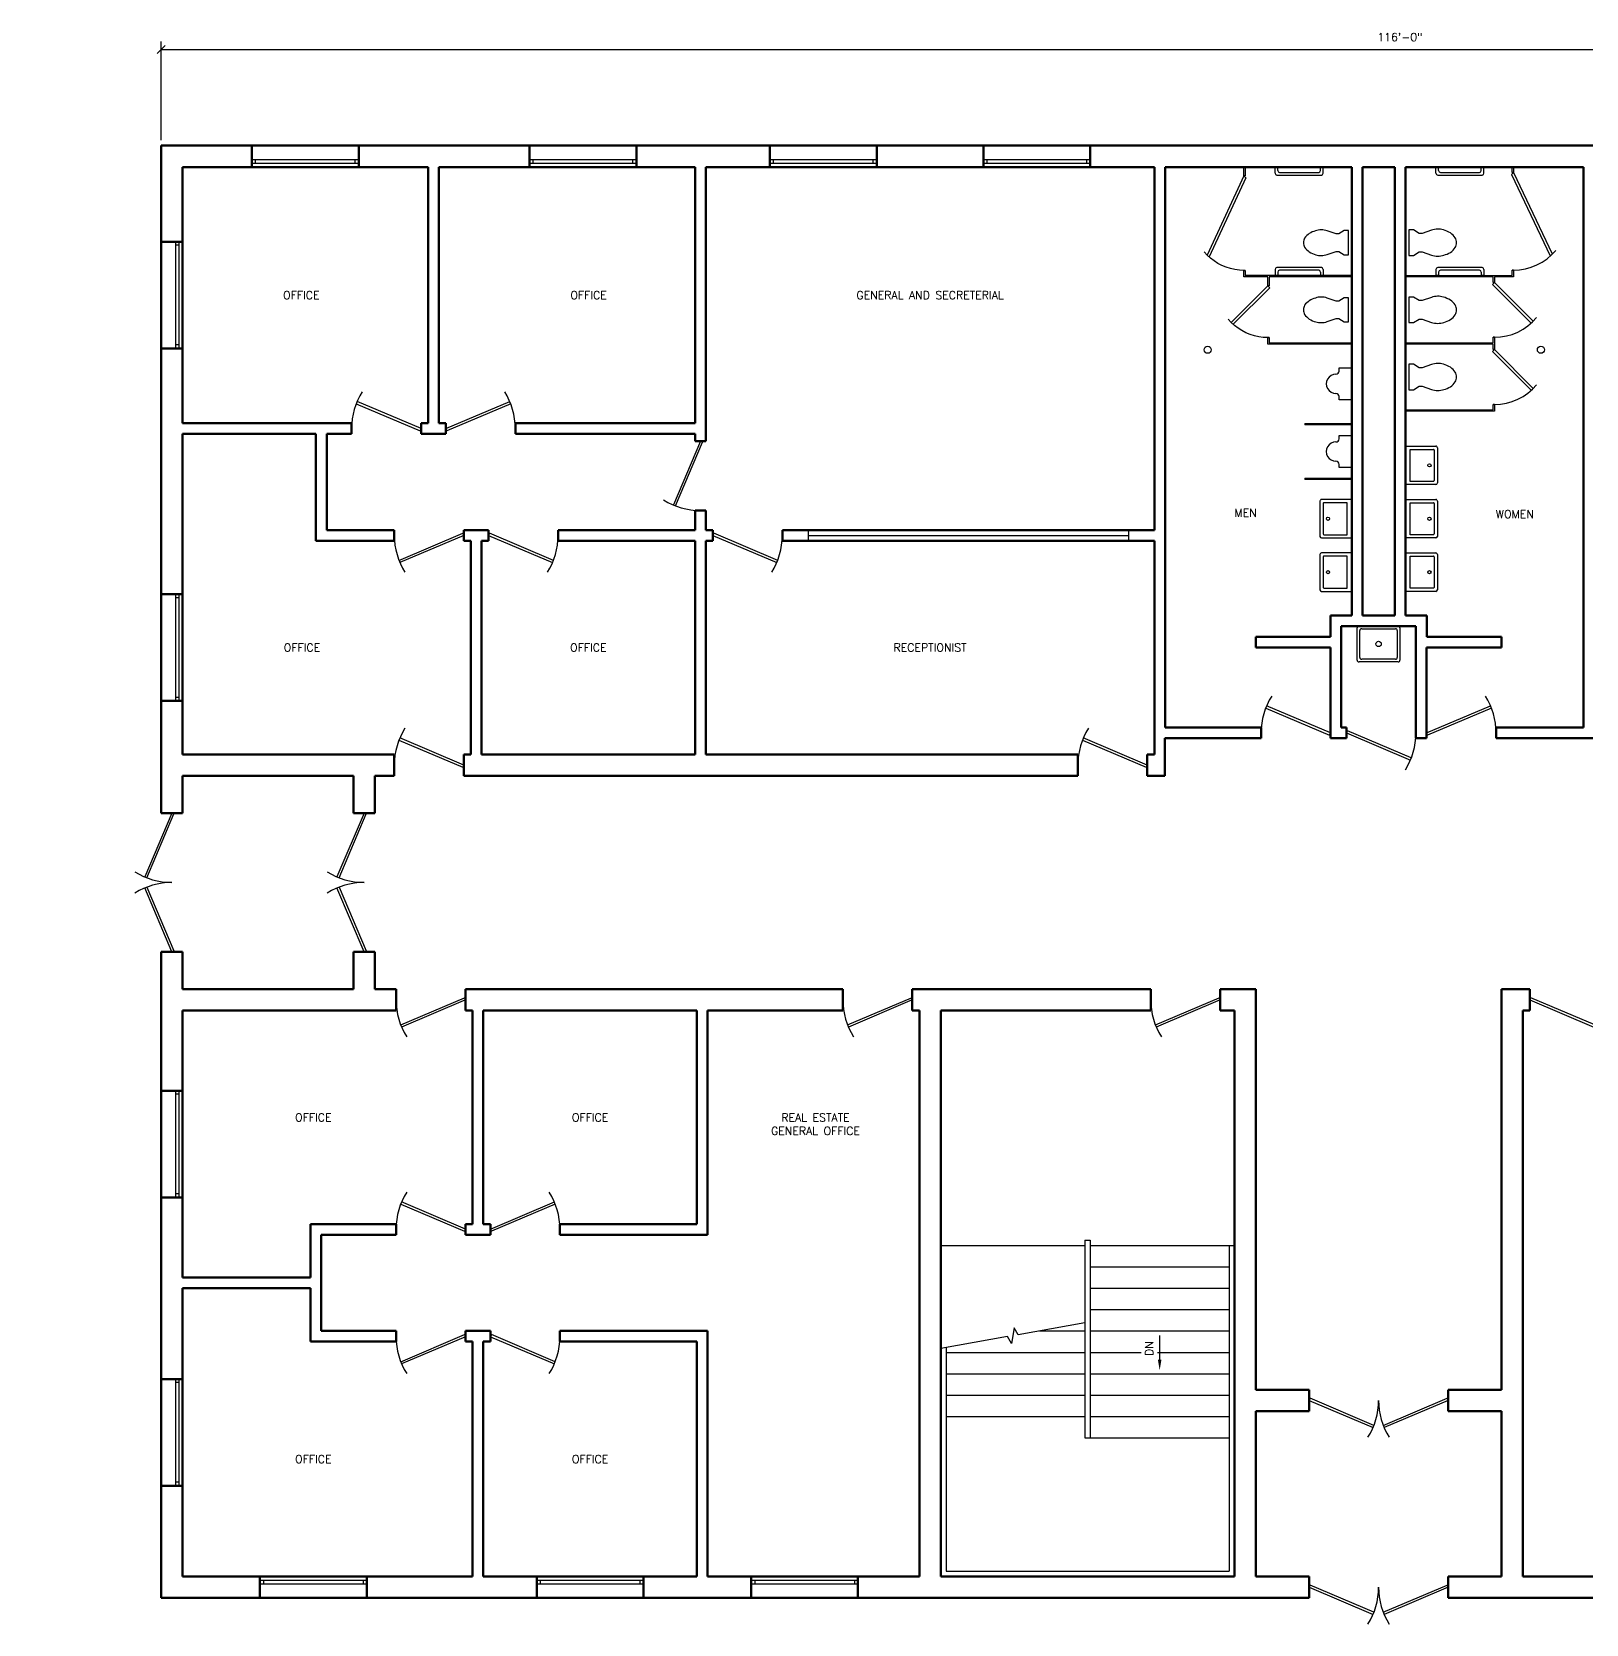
# Model space of a CAD drawing. Header units: inches. Extents: x -2497 to 7494, y -403 to 906.
# Drawn here: x -43 to 830, y 11 to 906 of the extents above; entities that cross this region are included whole.
import ezdxf
from ezdxf import colors
from ezdxf.entities.mleader import LeaderData, LeaderLine
from ezdxf.math import Vec2, Vec3

# ---------------------------------------------------------------- set-up
doc = ezdxf.new("R2010")
doc.units = ezdxf.units.IN
doc.header["$LTSCALE"] = 0.5
doc.header["$MEASUREMENT"] = 0
for name, color, linetype, lineweight in [('Annotations', 4, 'Continuous', 25), ('Objects Thick', 3, 'Continuous', 50), ('Objects Thin', 6, 'Continuous', 25)]:
    doc.layers.add(name, color=color, linetype=linetype, lineweight=lineweight)
doc.styles.add('DF Text', font='romans.shx')
doc.styles.add('DF Text 3-32', font='romans.shx', dxfattribs={"height": 0.09375})
doc.dimstyles.new('DF Dimensions 48', dxfattribs={"dimscale": 48, "dimtxt": 0.09375, "dimasz": 0.09375, "dimexe": 0.09375, "dimexo": 0.0625, "dimgap": 0.09, "dimtad": 1, "dimdec": 4, "dimzin": 3, "dimdsep": 46, "dimlunit": 4, "dimtxsty": 'DF Text', "dimblk": 'OBLIQUE', "dimcen": 0, "dimazin": 0, "dimtfac": 0.7, "dimtdec": 4, "dimtmove": 0, "dimatfit": 3, "dimfxl": 1, "dimfrac": 1, "dimtolj": 1, "dimtzin": 0, "dimarcsym": 0})

# ---------------------------------------------------------------- blocks, each defined once
blk = doc.blocks.new('_Oblique')
at = {"color": 0, "linetype": 'ByBlock', "lineweight": -2}
blk.add_line((-0.5, -0.5), (0.5, 0.5), dxfattribs=at)
blk = doc.blocks.new('*D8')
at = {"layer": 'Annotations', "color": 0, "lineweight": -2, "transparency": 16777216}
for p, q in [((29.34, 844.76), (29.34, 900.26)), ((29.34, 895.76), (1421.34, 895.76)), ((1421.34, 844.76), (1421.34, 900.26))]:
    blk.add_line(p, q, dxfattribs=at)
at = {"layer": 'Defpoints', "color": 0, "transparency": 16777216}
for p in [(1421.34, 895.76), (29.34, 841.76), (1421.34, 841.76)]:
    blk.add_point(p, dxfattribs=at)
at = {"layer": 'Annotations', "color": 0, "lineweight": -2, "transparency": 16777216, "xscale": 4.5, "yscale": 4.5, "zscale": 4.5, "rotation": 180}
blk.add_blockref('_Oblique', (29.34, 895.76), dxfattribs=at)
at = {"layer": 'Annotations', "color": 0, "lineweight": -2, "transparency": 16777216, "xscale": 4.5, "yscale": 4.5, "zscale": 4.5}
blk.add_blockref('_Oblique', (1421.34, 895.76), dxfattribs=at)
at = {"layer": 'Annotations', "color": 0, "transparency": 16777216, "insert": (725.34, 902.76), "char_height": 4.5, "attachment_point": 5, "style": 'DF Text'}
blk.add_mtext('\\A1;116\'-0"', dxfattribs=at)

msp = doc.modelspace()

# ---------------------------------------------------------------- linework, layer by layer
at = {"layer": 'Annotations', "linetype": 'Continuous'}
msp.add_lwpolyline([(548.33622, 180.26651), (510.79065, 173.64621), (508.59779, 177.44434), (507.07465, 168.80619), (504.8818, 172.60432), (467.33622, 165.98402)], dxfattribs=at)
at = {"layer": 'Objects Thick'}
for p, q in [((29.33622, 841.76291), (29.33622, 466.76291)), ((1421.33622, 841.76291), (29.33622, 841.76291)), ((80.33622, 829.76291), (80.33622, 841.76291)), ((140.33622, 829.76291), (140.33622, 841.76291)), ((236.33622, 829.76291), (236.33622, 841.76291)), ((296.33622, 829.76291), (296.33622, 841.76291)), ((371.33622, 829.76291), (371.33622, 841.76291)), ((431.33622, 829.76291), (431.33622, 841.76291)), ((491.33622, 829.76291), (491.33622, 841.76291)), ((551.33622, 829.76291), (551.33622, 841.76291)), ((179.33622, 829.76291), (41.33622, 829.76291)), ((41.33622, 829.76291), (41.33622, 685.76291)), ((179.33622, 829.76291), (179.33622, 685.76291)), ((185.33622, 829.76291), (185.33622, 685.76291)), ((329.33622, 829.76291), (185.33622, 829.76291)), ((329.33622, 829.76291), (329.33622, 685.76291)), ((587.33622, 829.76291), (335.33622, 829.76291)), ((335.33622, 829.76291), (335.33622, 675.76291)), ((587.33622, 829.76291), (584.37637, 829.76291)), ((587.33622, 829.76291), (587.33622, 625.76291)), ((593.33622, 829.76291), (698.37637, 829.74284)), ((593.33622, 829.76291), (593.33622, 514.76291)), ((698.37637, 829.74284), (698.37637, 577.76291)), ((704.37637, 829.74178), (722.37637, 829.74178)), ((704.37637, 829.74178), (704.37637, 577.76291)), ((722.37637, 829.74178), (722.37637, 577.76291)), ((828.48968, 829.76289), (728.37637, 829.71297)), ((728.37637, 829.71297), (728.37637, 577.73411)), ((828.48968, 514.76291), (828.48968, 829.76289)), ((41.33622, 787.76291), (29.33622, 787.76291)), ((41.33622, 727.76291), (29.33622, 727.76291)), ((41.33622, 685.76291), (136.33622, 685.76291)), ((136.33622, 685.76291), (136.33622, 679.76291)), ((175.33622, 685.76291), (179.33622, 685.76291)), ((175.33622, 685.76291), (175.33622, 679.76291)), ((185.33622, 685.76291), (189.33622, 685.76291)), ((189.33622, 685.76291), (189.33622, 679.76291)), ((228.33622, 685.76291), (329.33622, 685.76291)), ((228.33622, 685.76291), (228.33622, 679.76291)), ((41.33622, 679.76291), (41.33622, 499.76291)), ((41.33622, 679.76291), (116.33622, 679.76291)), ((116.33622, 679.76291), (116.33622, 619.76291)), ((122.33622, 679.76291), (136.33622, 679.76291)), ((122.33622, 679.76291), (122.33622, 625.76291)), ((175.33622, 679.76291), (189.33622, 679.76291)), ((228.33622, 679.76291), (329.33622, 679.76291)), ((329.33622, 675.76291), (329.33622, 679.76291)), ((329.33622, 675.76291), (335.33622, 675.76291)), ((329.33622, 636.76291), (329.33622, 625.76291)), ((329.33622, 636.76291), (335.33622, 636.76291)), ((335.33622, 636.76291), (335.33622, 625.76291)), ((116.33622, 619.76291), (160.33622, 619.76291)), ((122.33622, 625.76291), (160.33622, 625.76291)), ((160.33622, 619.76291), (160.33622, 625.76291)), ((199.33622, 625.76291), (213.33622, 625.76291)), ((199.33622, 619.76291), (199.33622, 625.76291)), ((199.33622, 619.76291), (203.33622, 619.76291)), ((203.33622, 619.76291), (203.33622, 499.76291)), ((209.33622, 619.76291), (209.33622, 499.76291)), ((209.33622, 619.76291), (213.33622, 619.76291)), ((213.33622, 619.76291), (213.33622, 625.76291)), ((252.33622, 625.76291), (329.33622, 625.76291)), ((252.33622, 619.76291), (252.33622, 625.76291)), ((252.33622, 619.76291), (329.33622, 619.76291)), ((329.33622, 619.76291), (329.33622, 499.76291)), ((335.33622, 625.76291), (339.33622, 625.76291)), ((335.33622, 619.76291), (339.33622, 619.76291)), ((335.33622, 619.76291), (335.33622, 499.76291)), ((339.33622, 625.76291), (339.33622, 619.76291)), ((378.33622, 625.76291), (587.33622, 625.76291)), ((378.33622, 625.76291), (378.33622, 619.76291)), ((378.33622, 619.76291), (587.33622, 619.76291)), ((587.33622, 619.76291), (587.33622, 499.76291)), ((41.33622, 589.76291), (29.33622, 589.76291)), ((698.37637, 577.76291), (686.33622, 577.76291)), ((686.33622, 577.76291), (686.33622, 565.76291)), ((722.37637, 577.76291), (704.37637, 577.76291)), ((740.33622, 577.76291), (728.37637, 577.76291)), ((740.33622, 577.76291), (740.33622, 565.76291)), ((686.33622, 565.76291), (644.33411, 565.76291)), ((644.33411, 565.76291), (644.33411, 559.76291)), ((734.32513, 571.76291), (692.32513, 571.76291)), ((692.32513, 514.76291), (692.32513, 571.76291)), ((734.32513, 571.76291), (734.32513, 508.76291)), ((782.33411, 565.76291), (740.33622, 565.76291)), ((782.33411, 565.76291), (782.33411, 559.76291)), ((686.32407, 559.76291), (644.33411, 559.76291)), ((686.32407, 508.76291), (686.32407, 559.76291)), ((782.33411, 559.76291), (740.32407, 559.76291)), ((740.32407, 508.76291), (740.32407, 559.76291)), ((41.33622, 529.76291), (29.33622, 529.76291)), ((647.32513, 514.76291), (593.33622, 514.76291)), ((647.32513, 514.76291), (647.32513, 508.76291)), ((692.32513, 514.76291), (695.32513, 514.76291)), ((695.32513, 514.76291), (692.32513, 514.76291)), ((695.32513, 514.76291), (695.32513, 508.76291)), ((779.32468, 514.76291), (779.32407, 508.76291)), ((779.32468, 514.76291), (828.48968, 514.76291)), ((647.32513, 508.76291), (593.276, 508.76291)), ((593.276, 487.76291), (593.276, 508.76291)), ((695.32513, 508.76291), (686.32407, 508.76291)), ((686.32407, 508.76291), (695.32513, 508.76291)), ((734.32513, 508.76291), (740.32407, 508.76291)), ((740.32407, 508.76291), (734.32513, 508.76291)), ((779.32407, 508.76291), (846.4794, 508.76291)), ((41.33622, 499.76291), (160.33622, 499.76291)), ((160.33622, 487.76291), (160.33622, 499.76291)), ((199.33622, 499.76291), (203.33622, 499.76291)), ((199.33622, 487.76291), (199.33622, 499.76291)), ((209.33622, 499.76291), (329.33622, 499.76291)), ((335.33622, 499.76291), (544.33622, 499.76291)), ((544.33622, 499.76291), (544.33622, 487.76291)), ((583.33622, 499.76291), (587.33622, 499.76291)), ((583.33622, 499.76291), (583.33622, 487.76291)), ((41.33622, 487.76291), (41.33622, 466.76291)), ((41.33622, 487.76291), (137.33622, 487.76291)), ((137.33622, 487.76291), (137.33622, 466.76291)), ((149.33622, 487.76291), (160.33622, 487.76291)), ((149.33622, 487.76291), (149.33622, 466.76291)), ((199.33622, 487.76291), (544.33622, 487.76291)), ((583.33622, 487.76291), (593.276, 487.76291)), ((41.33622, 466.76291), (29.33622, 466.76291)), ((149.33622, 466.76291), (137.33622, 466.76291)), ((29.33622, 388.76291), (29.33622, 25.76291)), ((41.33622, 388.76291), (29.33622, 388.76291)), ((41.33622, 388.76291), (41.33622, 367.76291)), ((149.33622, 388.76291), (137.33622, 388.76291)), ((137.33622, 388.76291), (137.33622, 367.76291)), ((149.33622, 388.76291), (137.33622, 388.76291)), ((149.33622, 388.76291), (149.33622, 367.76291)), ((41.33622, 367.76291), (137.33622, 367.76291)), ((149.33622, 367.76291), (161.33622, 367.76291)), ((161.33622, 367.76291), (161.33622, 355.76291)), ((200.33622, 367.76291), (412.32933, 367.76291)), ((200.33622, 367.76291), (200.33622, 355.76291)), ((412.32933, 367.76291), (412.32933, 355.76291)), ((451.32933, 367.76291), (585.32933, 367.76291)), ((451.32933, 367.76291), (451.32933, 355.76291)), ((585.32933, 367.76291), (585.32933, 355.76291)), ((624.32933, 367.76291), (644.33622, 367.76291)), ((624.32933, 367.76291), (624.32933, 355.76291)), ((644.33622, 142.76291), (644.33622, 367.76291)), ((782.33622, 367.76291), (798.34312, 367.76291)), ((782.33622, 142.76291), (782.33622, 367.76291)), ((798.34312, 367.76291), (798.34312, 355.76291)), ((41.33622, 355.76291), (41.33622, 205.76291)), ((41.33622, 355.76291), (161.33622, 355.76291)), ((200.33622, 355.76291), (204.34312, 355.76291)), ((204.34312, 235.76291), (204.34312, 355.76291)), ((210.34312, 355.76291), (330.34312, 355.76291)), ((210.34312, 235.76291), (210.34312, 355.76291)), ((330.34312, 235.76291), (330.34312, 355.76291)), ((336.34312, 229.76291), (336.34312, 355.76291)), ((336.34312, 355.76291), (412.32933, 355.76291)), ((451.32933, 355.76291), (455.33622, 355.76291)), ((455.33622, 37.76291), (455.33622, 355.76291)), ((467.33622, 355.76291), (585.32933, 355.76291)), ((467.33622, 37.76291), (467.33622, 355.76291)), ((624.32933, 355.76291), (632.33622, 355.76291)), ((632.33622, 37.76291), (632.33622, 355.76291)), ((794.33622, 355.76291), (798.34312, 355.76291)), ((794.33622, 37.76291), (794.33622, 355.76291)), ((41.33622, 310.76291), (29.33622, 310.76291)), ((41.33622, 250.76291), (29.33622, 250.76291)), ((113.33622, 235.76291), (113.33622, 205.76291)), ((113.33622, 235.76291), (161.33622, 235.76291)), ((161.33622, 229.76291), (161.33622, 235.76291)), ((200.33622, 235.76291), (204.34312, 235.76291)), ((200.33622, 235.76291), (200.33622, 229.76291)), ((210.34312, 235.76291), (214.35001, 235.76291)), ((214.35001, 235.76291), (214.35001, 229.76291)), ((253.35001, 235.76291), (330.34312, 235.76291)), ((253.35001, 229.76291), (253.35001, 235.76291)), ((119.33622, 229.76291), (161.33622, 229.76291)), ((119.33622, 229.76291), (119.33622, 175.76291)), ((200.33622, 229.76291), (214.35001, 229.76291)), ((253.35001, 229.76291), (336.34312, 229.76291)), ((113.33622, 205.76291), (41.33622, 205.76291)), ((41.33622, 199.76291), (41.33622, 37.76291)), ((113.33622, 199.76291), (41.33622, 199.76291)), ((113.33622, 199.76291), (113.33622, 169.76291)), ((119.33622, 175.76291), (161.33622, 175.76291)), ((161.33622, 175.76291), (161.33622, 169.76291)), ((200.33622, 175.76291), (200.33622, 169.76291)), ((200.33622, 175.76291), (214.35001, 175.76291)), ((214.35001, 175.76291), (214.35001, 169.76291)), ((253.35001, 175.76291), (336.34312, 175.76291)), ((253.35001, 175.76291), (253.35001, 169.76291)), ((336.34312, 37.76291), (336.34312, 175.76291)), ((113.33622, 169.76291), (161.33622, 169.76291)), ((200.33622, 169.76291), (204.34312, 169.76291)), ((204.34312, 37.76291), (204.34312, 169.76291)), ((210.34312, 169.76291), (214.35001, 169.76291)), ((210.34312, 37.76291), (210.34312, 169.76291)), ((253.35001, 169.76291), (330.34312, 169.76291)), ((330.34312, 37.76291), (330.34312, 169.76291)), ((41.33622, 148.76291), (29.33622, 148.76291)), ((644.33622, 142.76291), (674.33622, 142.76291)), ((674.33622, 142.76291), (674.33622, 130.76291)), ((752.33622, 142.76291), (782.33622, 142.76291)), ((752.33622, 142.76291), (752.33622, 130.76291)), ((752.33622, 142.76291), (752.33622, 130.76291)), ((644.33622, 130.76291), (674.33622, 130.76291)), ((644.33622, 37.76291), (644.33622, 130.76291)), ((752.33622, 130.76291), (782.33622, 130.76291)), ((782.33622, 37.76291), (782.33622, 130.76291)), ((41.33622, 88.76291), (29.33622, 88.76291)), ((41.33622, 37.76291), (204.34312, 37.76291)), ((84.83622, 37.76291), (84.83622, 25.76291)), ((144.83622, 37.76291), (144.83622, 25.76291)), ((210.34312, 37.76291), (330.34312, 37.76291)), ((240.34312, 37.76291), (240.34312, 25.76291)), ((300.34312, 37.76291), (300.34312, 25.76291)), ((336.34312, 37.76291), (455.33622, 37.76291)), ((360.83622, 37.76291), (360.83622, 25.76291)), ((420.83622, 37.76291), (420.83622, 25.76291)), ((467.33622, 37.76291), (632.33622, 37.76291)), ((644.33622, 37.76291), (674.33622, 37.76291)), ((674.33622, 37.76291), (674.33622, 25.76291)), ((752.33622, 37.76291), (782.33622, 37.76291)), ((752.33622, 37.76291), (752.33622, 25.76291)), ((794.33622, 37.76291), (947.33622, 37.76291)), ((29.33622, 25.76291), (674.33622, 25.76291)), ((752.33622, 25.76291), (1421.33622, 25.76291))]:
    msp.add_line(p, q, dxfattribs=at)
at = {"layer": 'Objects Thin'}
for p, q in [((140.33622, 833.76291), (80.33622, 833.76291)), ((82.33622, 831.76291), (82.33622, 833.76291)), ((138.33622, 831.76291), (138.33622, 833.76291)), ((296.33622, 833.76291), (236.33622, 833.76291)), ((238.33622, 831.76291), (238.33622, 833.76291)), ((294.33622, 831.76291), (294.33622, 833.76291)), ((431.33622, 833.76291), (371.33622, 833.76291)), ((373.33622, 831.76291), (373.33622, 833.76291)), ((429.33622, 831.76291), (429.33622, 833.76291)), ((551.33622, 833.76291), (491.33622, 833.76291)), ((493.33622, 831.76291), (493.33622, 833.76291)), ((549.33622, 831.76291), (549.33622, 833.76291)), ((140.33622, 831.76291), (80.33622, 831.76291)), ((296.33622, 831.76291), (236.33622, 831.76291)), ((431.33622, 831.76291), (371.33622, 831.76291)), ((551.33622, 831.76291), (491.33622, 831.76291)), ((637.64259, 824.76458), (617.07386, 780.19778)), ((638.67111, 823.73606), (618.12847, 779.2258)), ((637.64259, 824.76458), (637.64259, 829.76291)), ((637.64259, 824.76458), (638.36986, 824.76458)), ((638.36986, 824.76458), (637.64259, 824.76458)), ((637.64259, 824.76458), (638.67111, 823.73606)), ((638.36986, 824.76458), (637.64259, 824.76458)), ((638.36986, 829.76291), (638.36986, 824.76458)), ((655.16748, 826.26291), (655.16748, 829.76291)), ((655.16748, 829.76291), (656.66748, 829.76291)), ((656.16748, 825.26291), (681.16748, 825.26291)), ((656.66748, 827.76291), (656.66748, 829.76291)), ((657.66748, 826.76291), (679.66748, 826.76291)), ((680.66748, 827.76291), (680.66748, 829.76291)), ((680.66748, 829.76291), (682.16748, 829.76291)), ((682.16748, 826.26291), (682.16748, 829.76291)), ((745.54317, 826.23755), (745.54317, 829.73755)), ((745.54317, 829.73755), (747.04317, 829.73755)), ((746.54317, 825.23755), (771.54317, 825.23755)), ((747.04317, 827.73755), (747.04317, 829.73755)), ((748.04317, 826.73755), (770.04317, 826.73755)), ((771.04317, 827.73755), (771.04317, 829.73755)), ((771.04317, 829.73755), (772.54317, 829.73755)), ((772.54317, 826.23755), (772.54317, 829.73755)), ((777.67367, 829.76291), (777.67367, 829.73755)), ((789.14664, 826.65647), (788.05731, 825.56715)), ((788.05731, 825.56715), (809.80997, 779.85181)), ((788.37637, 826.65647), (788.37637, 829.76291)), ((789.14664, 826.65647), (788.37637, 826.65647)), ((788.37637, 826.65647), (789.14664, 826.65647)), ((789.14664, 829.76291), (789.14664, 826.65647)), ((789.14664, 826.65647), (810.92101, 780.8955)), ((37.33622, 787.76291), (37.33622, 727.76291)), ((39.33622, 787.76291), (39.33622, 727.76291)), ((689.40608, 792.13947), (684.42987, 793.88519)), ((690.95475, 792.13947), (689.40608, 792.13947)), ((693.95082, 794.03895), (690.95475, 792.13947)), ((696.37506, 794.03895), (693.95082, 794.03895)), ((696.37506, 780.46319), (696.37506, 794.03895)), ((732.93972, 794.44026), (730.37215, 794.44026)), ((730.37215, 794.44026), (730.37215, 780.06188)), ((736.11292, 792.42848), (732.93972, 794.44026)), ((737.75314, 792.42848), (736.11292, 792.42848)), ((743.02355, 794.27741), (737.75314, 792.42848)), ((39.33622, 785.76291), (37.33622, 785.76291)), ((684.42987, 780.61694), (689.40608, 782.36266)), ((689.40608, 782.36266), (690.95475, 782.36266)), ((690.95475, 782.36266), (693.95082, 780.46319)), ((693.95082, 780.46319), (696.37506, 780.46319)), ((730.37215, 780.06188), (732.93972, 780.06188)), ((732.93972, 780.06188), (736.11292, 782.07365)), ((736.11292, 782.07365), (737.75314, 782.07365)), ((737.75314, 782.07365), (743.02355, 780.22472)), ((637.64259, 771.67367), (638.36986, 771.67367)), ((638.36986, 771.67367), (637.64259, 771.67367)), ((637.64259, 771.67367), (638.37021, 771.67246)), ((637.64259, 768.03731), (637.64259, 771.67367)), ((638.36986, 771.67367), (638.36986, 768.76458)), ((655.16748, 772.26458), (655.16748, 768.76458)), ((681.16748, 773.26458), (656.16748, 773.26458)), ((656.66748, 770.76458), (656.66748, 768.76458)), ((679.66748, 771.76458), (657.66748, 771.76458)), ((680.66748, 770.76458), (680.66748, 768.76458)), ((682.16748, 772.26458), (682.16748, 768.76458)), ((745.54317, 772.26458), (745.54317, 768.76458)), ((771.54317, 773.26458), (746.54317, 773.26458)), ((747.04317, 770.76458), (747.04317, 768.76458)), ((770.04317, 771.76458), (748.04317, 771.76458)), ((771.04317, 770.76458), (771.04317, 768.76458)), ((772.54317, 772.26458), (772.54317, 768.76458)), ((789.14664, 771.84566), (788.37637, 771.84566)), ((788.37637, 771.84566), (789.14664, 771.84566)), ((788.37637, 768.76458), (788.37637, 771.84566)), ((789.14664, 771.84566), (789.14664, 767.99431)), ((651.10325, 762.97955), (630.53553, 742.41182)), ((652.13177, 761.95103), (631.60598, 741.42524)), ((651.10331, 768.03731), (637.64259, 768.03731)), ((698.37601, 768.76458), (638.36986, 768.76458)), ((638.36986, 768.76458), (638.36986, 768.76458)), ((651.1029, 762.97834), (651.83053, 762.97955)), ((651.10325, 762.97955), (652.13177, 761.95103)), ((651.83053, 762.97955), (651.10325, 762.97955)), ((651.10328, 762.97955), (651.10328, 768.03731)), ((698.37601, 768.03731), (651.83055, 768.03731)), ((651.83055, 768.03731), (651.83055, 762.97955)), ((656.66748, 768.76458), (655.16748, 768.76458)), ((682.16748, 768.76458), (680.66748, 768.76458)), ((728.37637, 768.76458), (788.37637, 768.76458)), ((777.67367, 767.99431), (728.37637, 767.99431)), ((747.04317, 768.76458), (745.54317, 768.76458)), ((772.54317, 768.76458), (771.04317, 768.76458)), ((778.44394, 764.91323), (777.35461, 763.8239)), ((777.35461, 763.8239), (799.08723, 742.09128)), ((777.67367, 764.91323), (777.67367, 767.99431)), ((778.44394, 764.91323), (777.67367, 764.91323)), ((777.67367, 764.91323), (778.44394, 764.91323)), ((789.14664, 767.99431), (778.44394, 767.99431)), ((778.44394, 767.99431), (778.44394, 764.91323)), ((778.44394, 764.91323), (800.21185, 743.14531)), ((689.40571, 754.39623), (684.42949, 756.14195)), ((690.95437, 754.39623), (689.40571, 754.39623)), ((693.95044, 756.2957), (690.95437, 754.39623)), ((696.37468, 756.2957), (693.95044, 756.2957)), ((696.37468, 742.71994), (696.37468, 756.2957)), ((732.93972, 756.69701), (730.37215, 756.69701)), ((730.37215, 756.69701), (730.37215, 742.31863)), ((736.11292, 754.68524), (732.93972, 756.69701)), ((737.75314, 754.68524), (736.11292, 754.68524)), ((743.02355, 756.53417), (737.75314, 754.68524)), ((684.42949, 742.8737), (689.40571, 744.61942)), ((689.40571, 744.61942), (690.95437, 744.61942)), ((690.95437, 744.61942), (693.95044, 742.71994)), ((693.95044, 742.71994), (696.37468, 742.71994)), ((732.93972, 742.31863), (736.11292, 744.33041)), ((736.11292, 744.33041), (737.75314, 744.33041)), ((737.75314, 744.33041), (743.02355, 742.48148)), ((651.1029, 733.88743), (651.83017, 733.88743)), ((651.83017, 733.88743), (651.1029, 733.88743)), ((651.1029, 730.25107), (651.1029, 733.88743)), ((651.10325, 733.88864), (651.83088, 733.88743)), ((651.83017, 733.88743), (651.83014, 731.02134)), ((730.37215, 742.31863), (732.93972, 742.31863)), ((778.44394, 734.10242), (777.67367, 734.10242)), ((777.67367, 734.10242), (778.44394, 734.10242)), ((777.67367, 731.02134), (777.67367, 734.10242)), ((778.44394, 734.10242), (778.44394, 727.16999)), ((39.33622, 729.76291), (37.33622, 729.76291)), ((698.36308, 730.25107), (651.1029, 730.25107)), ((651.83014, 731.02134), (698.36321, 731.02134)), ((728.37637, 731.02134), (777.67367, 731.02134)), ((777.67367, 730.25107), (728.37637, 730.25107)), ((778.44394, 727.16999), (777.35461, 726.08066)), ((777.35461, 726.08066), (799.08723, 704.34804)), ((777.67367, 727.16999), (777.67367, 730.25107)), ((778.44394, 727.16999), (777.67367, 727.16999)), ((777.67367, 727.16999), (778.44394, 727.16999)), ((778.44394, 727.16999), (800.21185, 705.40207)), ((691.17637, 715.14353), (691.17637, 716.94363)), ((691.17637, 716.94363), (698.37637, 716.94363)), ((732.93972, 718.95377), (730.37215, 718.95377)), ((730.37215, 718.95377), (730.37215, 704.57539)), ((736.11292, 716.942), (732.93972, 718.95377)), ((737.75314, 716.942), (736.11292, 716.942)), ((743.02355, 718.79092), (737.75314, 716.942)), ((175.33622, 682.76291), (139.43651, 698.00136)), ((189.33622, 682.76291), (225.23598, 698.00138)), ((691.17637, 698.94363), (691.17637, 700.74353)), ((698.37637, 698.94363), (691.17637, 698.94363)), ((730.37215, 704.57539), (732.93972, 704.57539)), ((732.93972, 704.57539), (736.11292, 706.58716)), ((736.11292, 706.58716), (737.75314, 706.58716)), ((737.75314, 706.58716), (743.02355, 704.73824)), ((138.94852, 696.79626), (174.82818, 681.56613)), ((225.72393, 696.79626), (189.84426, 681.56613)), ((728.37637, 693.27809), (777.67367, 693.27809)), ((777.67367, 692.50782), (728.37637, 692.50782)), ((778.44394, 696.35917), (777.67367, 696.35917)), ((777.67367, 696.35917), (778.44394, 696.35917)), ((777.67367, 693.27809), (777.67367, 696.35917)), ((778.44394, 692.50782), (777.67367, 692.50782)), ((778.44394, 696.35917), (778.44394, 692.50782)), ((174.82818, 681.56613), (175.33622, 682.76291)), ((189.84426, 681.56613), (189.33622, 682.76291)), ((671.95779, 685.6362), (698.35515, 685.6362)), ((671.95779, 685.6362), (671.95779, 684.86593)), ((698.35515, 684.86593), (671.95779, 684.86593)), ((332.33622, 675.76291), (317.09775, 639.86315)), ((318.30288, 639.3752), (333.533, 675.25487)), ((333.533, 675.25487), (332.33622, 675.76291)), ((691.17637, 677.06583), (691.17637, 678.86593)), ((691.17637, 678.86593), (698.37637, 678.86593)), ((728.37637, 672.9329), (745.47639, 672.9329)), ((731.07639, 653.1329), (731.07639, 671.1329)), ((731.07639, 671.1329), (744.12637, 671.1329)), ((746.37637, 672.03275), (746.37637, 652.2329)), ((691.17637, 660.86593), (691.17637, 662.66583)), ((744.57639, 670.6829), (744.57639, 653.5829)), ((671.95244, 654.86593), (671.95244, 654.09566)), ((671.95244, 654.86593), (698.3498, 654.86593)), ((698.3498, 654.09566), (671.95244, 654.09566)), ((698.37637, 660.86593), (691.17637, 660.86593)), ((744.12637, 653.1329), (731.07639, 653.1329)), ((745.47639, 651.3329), (728.37637, 651.3329)), ((680.37637, 642.03275), (680.37637, 622.2329)), ((698.37637, 642.9329), (681.27636, 642.9329)), ((682.17636, 640.6829), (682.17636, 623.5829)), ((695.67636, 641.1329), (682.62637, 641.1329)), ((695.67636, 623.1329), (695.67636, 641.1329)), ((728.37637, 642.9329), (745.47639, 642.9329)), ((731.07639, 623.1329), (731.07639, 641.1329)), ((731.07639, 641.1329), (744.12637, 641.1329)), ((744.57639, 640.6829), (744.57639, 623.5829)), ((746.37637, 642.03275), (746.37637, 622.2329)), ((162.94852, 608.72957), (198.82818, 623.95969)), ((199.33622, 622.76291), (163.43646, 607.52444)), ((198.82818, 623.95969), (199.33622, 622.76291)), ((213.84426, 623.95969), (213.33622, 622.76291)), ((213.33622, 622.76291), (249.23598, 607.52444)), ((249.72393, 608.72957), (213.84426, 623.95969)), ((339.84426, 623.95969), (339.33622, 622.76291)), ((339.33622, 622.76291), (375.23598, 607.52444)), ((375.74389, 608.72109), (339.84426, 623.95969)), ((392.83622, 625.76291), (392.83622, 619.76291)), ((392.83622, 622.76291), (572.83622, 622.76291)), ((572.83622, 625.76291), (572.83622, 619.76291)), ((681.27636, 621.3329), (698.37637, 621.3329)), ((682.62637, 623.1329), (695.67636, 623.1329)), ((745.47639, 621.3329), (728.37637, 621.3329)), ((744.12637, 623.1329), (731.07639, 623.1329)), ((375.23598, 607.52444), (375.74389, 608.72109)), ((680.37637, 612.03275), (680.37637, 592.2329)), ((698.37637, 612.9329), (681.27636, 612.9329)), ((682.17636, 610.6829), (682.17636, 593.5829)), ((695.67636, 611.1329), (682.62637, 611.1329)), ((695.67636, 593.1329), (695.67636, 611.1329)), ((728.37637, 612.9329), (745.47639, 612.9329)), ((731.07639, 593.1329), (731.07639, 611.1329)), ((731.07639, 611.1329), (744.12637, 611.1329)), ((744.57639, 610.6829), (744.57639, 593.5829)), ((746.37637, 612.03275), (746.37637, 592.2329)), ((681.27636, 591.3329), (698.37637, 591.3329)), ((682.62637, 593.1329), (695.67636, 593.1329)), ((745.47639, 591.3329), (728.37637, 591.3329)), ((744.12637, 593.1329), (731.07639, 593.1329)), ((37.33622, 589.76291), (37.33622, 529.76291)), ((39.33622, 587.76291), (37.33622, 587.76291)), ((39.33622, 589.76291), (39.33622, 529.76291)), ((701.33517, 552.76291), (701.33517, 570.76291)), ((702.83517, 554.26291), (702.83517, 569.26291)), ((703.83517, 570.26291), (722.83516, 570.26291)), ((723.83516, 569.26291), (723.83516, 554.26291)), ((725.33516, 570.76291), (725.33516, 552.76291)), ((724.33516, 551.76291), (702.33517, 551.76291)), ((722.83516, 553.26291), (703.83517, 553.26291)), ((39.33622, 531.76291), (37.33622, 531.76291)), ((649.93689, 525.79626), (685.81656, 510.56613)), ((686.3246, 511.76291), (650.42484, 527.00138)), ((740.3246, 511.76291), (776.22436, 527.00138)), ((776.71231, 525.79626), (740.83264, 510.56613)), ((685.81656, 510.56613), (686.3246, 511.76291)), ((695.83317, 512.95969), (695.32513, 511.76291)), ((695.32513, 511.76291), (731.22489, 496.52444)), ((731.71284, 497.72957), (695.83317, 512.95969)), ((740.83264, 510.56613), (740.3246, 511.76291)), ((162.94852, 507.79626), (198.82818, 492.56613)), ((199.33622, 493.76291), (163.43646, 509.00138)), ((546.94852, 507.79626), (582.82818, 492.56613)), ((583.33622, 493.76291), (547.43646, 509.00138)), ((198.82818, 492.56613), (199.33622, 493.76291)), ((582.82818, 492.56613), (583.33622, 493.76291)), ((35.33622, 466.76291), (20.09775, 430.86315)), ((21.30288, 430.3752), (36.533, 466.25487)), ((36.533, 466.25487), (35.33622, 466.76291)), ((143.33622, 466.76291), (128.09775, 430.86315)), ((129.30288, 430.3752), (144.533, 466.25487)), ((144.533, 466.25487), (143.33622, 466.76291)), ((35.33622, 388.76291), (20.09775, 424.66267)), ((21.30288, 425.15062), (36.533, 389.27095)), ((143.33622, 388.76291), (128.09775, 424.66267)), ((129.30288, 425.15062), (144.533, 389.27095)), ((36.533, 389.27095), (35.33622, 388.76291)), ((144.533, 389.27095), (143.33622, 388.76291)), ((163.94852, 347.72957), (199.82818, 362.95969)), ((200.33622, 361.76291), (164.43646, 346.52444)), ((199.82818, 362.95969), (200.33622, 361.76291)), ((414.94162, 347.72957), (450.82129, 362.95969)), ((451.32933, 361.76291), (415.42957, 346.52444)), ((450.82129, 362.95969), (451.32933, 361.76291)), ((587.94162, 347.72957), (623.82129, 362.95969)), ((624.32933, 361.76291), (588.42957, 346.52444)), ((623.82129, 362.95969), (624.32933, 361.76291)), ((798.85116, 362.95969), (798.34312, 361.76291)), ((798.34312, 361.76291), (834.24288, 346.52444)), ((834.73082, 347.72957), (798.85116, 362.95969)), ((37.33622, 310.76291), (37.33622, 250.76291)), ((39.33622, 308.76291), (37.33622, 308.76291)), ((39.33622, 310.76291), (39.33622, 250.76291)), ((39.33622, 252.76291), (37.33622, 252.76291)), ((163.94852, 247.04626), (199.82818, 231.81613)), ((200.33622, 233.01291), (164.43646, 248.25138)), ((214.35001, 233.01291), (250.24977, 248.25138)), ((250.73772, 247.04626), (214.85805, 231.81613)), ((199.82818, 231.81613), (200.33622, 233.01291)), ((214.85805, 231.81613), (214.35001, 233.01291)), ((467.33622, 223.76291), (548.33622, 223.76291)), ((548.33622, 226.76291), (548.33622, 115.76291)), ((548.33622, 226.76291), (551.33622, 226.76291)), ((551.33622, 226.76291), (551.33622, 115.76291)), ((551.33622, 223.76291), (632.33622, 223.76291)), ((629.33622, 223.76291), (629.33622, 40.76291)), ((551.33622, 211.76291), (629.33622, 211.76291)), ((551.33622, 199.76291), (629.33622, 199.76291)), ((551.33622, 187.76291), (629.33622, 187.76291)), ((163.94852, 158.47957), (199.82818, 173.70969)), ((200.33622, 172.51291), (164.43646, 157.27444)), ((199.82818, 173.70969), (200.33622, 172.51291)), ((214.85805, 173.70969), (214.35001, 172.51291)), ((214.35001, 172.51291), (250.24977, 157.27444)), ((250.73772, 158.47957), (214.85805, 173.70969)), ((522.79507, 175.76291), (548.33622, 175.76291)), ((551.33622, 175.76291), (629.33622, 175.76291)), ((470.33622, 166.513), (470.33622, 40.76291)), ((470.33622, 163.76291), (548.33622, 163.76291)), ((551.33622, 163.76291), (629.33622, 163.76291)), ((37.33622, 148.76291), (37.33622, 88.76291)), ((39.33622, 146.76291), (37.33622, 146.76291)), ((39.33622, 148.76291), (39.33622, 88.76291)), ((470.33622, 151.76291), (548.33622, 151.76291)), ((551.33622, 151.76291), (629.33622, 151.76291)), ((470.33622, 139.76291), (548.33622, 139.76291)), ((551.33622, 139.76291), (629.33622, 139.76291)), ((674.84426, 137.95969), (674.33622, 136.76291)), ((674.33622, 136.76291), (710.23598, 121.52444)), ((710.72393, 122.72957), (674.84426, 137.95969)), ((715.94852, 122.72957), (751.82818, 137.95969)), ((752.33622, 136.76291), (716.43646, 121.52444)), ((751.82818, 137.95969), (752.33622, 136.76291)), ((470.33622, 127.76291), (548.33622, 127.76291)), ((551.33622, 127.76291), (629.33622, 127.76291)), ((548.33622, 115.76291), (629.33622, 115.76291)), ((39.33622, 90.76291), (37.33622, 90.76291)), ((470.33622, 40.76291), (629.33622, 40.76291)), ((84.83622, 35.76291), (144.83622, 35.76291)), ((84.83622, 33.76291), (144.83622, 33.76291)), ((86.83622, 35.76291), (86.83622, 33.76291)), ((142.83622, 35.76291), (142.83622, 33.76291)), ((240.34312, 35.76291), (300.34312, 35.76291)), ((240.34312, 33.76291), (300.34312, 33.76291)), ((242.34312, 35.76291), (242.34312, 33.76291)), ((298.34312, 35.76291), (298.34312, 33.76291)), ((360.83622, 35.76291), (420.83622, 35.76291)), ((360.83622, 33.76291), (420.83622, 33.76291)), ((362.83622, 35.76291), (362.83622, 33.76291)), ((418.83622, 35.76291), (418.83622, 33.76291)), ((674.84426, 32.95969), (674.33622, 31.76291)), ((674.33622, 31.76291), (710.23598, 16.52444)), ((710.72393, 17.72957), (674.84426, 32.95969)), ((715.94852, 17.72957), (751.82818, 32.95969)), ((752.33622, 31.76291), (716.43646, 16.52444)), ((751.82818, 32.95969), (752.33622, 31.76291))]:
    msp.add_line(p, q, dxfattribs=at)
at = {"layer": 'Objects Thin', "flags": 128}
for points in [[(637.64259, 771.67367), (635.09731, 771.78523), (632.57156, 772.11906), (630.0847, 772.6726), (627.65581, 773.4416), (625.30352, 774.42016), (623.04587, 775.60078), (620.90017, 776.9744), (618.88288, 778.5305), (617.00948, 780.25712), (615.29433, 782.14103)], [(789.14664, 771.84566), (792.51391, 772.03022), (795.84084, 772.58167), (799.08757, 773.49341), (802.21521, 774.75453), (805.18629, 776.3499), (807.96522, 778.26043), (810.51871, 780.46321), (812.81616, 782.93187)], [(651.10325, 733.88864), (648.55798, 734.0002), (646.03223, 734.33403), (643.54537, 734.88756), (641.11648, 735.65656), (638.76419, 736.63513), (636.50653, 737.81575), (634.36083, 739.18937), (632.34355, 740.74546), (630.47015, 742.47209), (628.755, 744.356)], [(778.44394, 734.10242), (781.81121, 734.28697), (785.13813, 734.83843), (788.38487, 735.75017), (791.51251, 737.01128), (794.48359, 738.60666), (797.26252, 740.51718), (799.81601, 742.71997), (802.11346, 745.18863)], [(778.44394, 696.35917), (781.81121, 696.54373), (785.13813, 697.09518), (788.38487, 698.00693), (791.51251, 699.26804), (794.48359, 700.86342), (797.26252, 702.77394), (799.81601, 704.97673), (802.11346, 707.44538)]]:
    msp.add_lwpolyline(points, dxfattribs=at)
at = {"layer": 'Objects Thin'}
for centre, radius in [((617.31771, 727.10242), 2), ((804.51839, 727.10242), 2), ((741.87637, 662.1329), 0.9), ((684.87637, 632.1329), 0.9), ((741.87637, 632.1329), 0.9), ((684.87637, 602.1329), 0.9), ((741.87637, 602.1329), 0.9), ((713.33517, 561.76291), 1.5)]:
    msp.add_circle(centre, radius, dxfattribs=at)
for centre, radius, start, end in [((656.16748, 826.26291), 1, 180, 270), ((657.66748, 827.76291), 1, 180, 270), ((679.66748, 827.76291), 1, 270, 0), ((681.16748, 826.26291), 1, 270, 0), ((746.54317, 826.23755), 1, 180, 270), ((748.04317, 827.73755), 1, 180, 270), ((770.04317, 827.73755), 1, 270, 0), ((771.54317, 826.23755), 1, 270, 0), ((676.91437, 787.25107), 5.75151, 153.2988107, 180), ((680.62878, 783.38922), 10.9509, 124.63594269, 143.93892173), ((681.14811, 781.51658), 12.80269, 104.96262128, 121.78381551), ((681.13623, 784.22974), 10.20175, 90, 108.835384), ((681.13623, 784.22974), 10.20175, 71.164616, 90), ((746.51192, 784.05112), 10.80489, 90, 108.835384), ((747.05609, 786.60959), 8.26435, 71.164616, 93.77543658), ((745.94035, 780.54723), 14.39054, 57.64616673, 74.75526052), ((747.04937, 783.1609), 11.59833, 36.06107827, 55.36405731), ((750.98339, 787.25107), 6.09155, 360, 26.7011893), ((676.91437, 787.25107), 5.75151, 180, 206.7011893), ((680.62878, 791.11291), 10.9509, 216.06107827, 235.36405731), ((681.67589, 793.58068), 13.58724, 237.64616673, 254.75526052), ((680.62244, 787.85673), 7.80303, 251.164616, 273.77543658), ((681.13623, 790.27239), 10.20175, 270, 288.835384), ((746.51192, 790.45101), 10.80489, 251.164616, 270), ((746.51192, 790.45101), 10.80489, 270, 288.835384), ((746.49934, 793.32459), 13.55961, 284.96262128, 301.78381551), ((747.04937, 791.34123), 11.59833, 304.63594269, 323.93892173), ((750.98339, 787.25107), 6.09155, 333.2988107, 0), ((656.16748, 772.26458), 1, 90, 180), ((657.66748, 770.76458), 1, 90, 180), ((679.66748, 770.76458), 1, 0, 90), ((681.16748, 772.26458), 1, 0, 90), ((746.54317, 772.26458), 1, 90, 180), ((748.04317, 770.76458), 1, 90, 180), ((770.04317, 770.76458), 1, 0, 90), ((771.54317, 772.26458), 1, 0, 90), ((676.91399, 749.50782), 5.75151, 153.2988107, 180), ((680.6284, 745.64597), 10.9509, 124.63594269, 143.93892173), ((681.14773, 743.77333), 12.80269, 104.96262128, 121.78381551), ((681.13586, 746.4865), 10.20175, 90, 108.835384), ((681.13586, 746.4865), 10.20175, 71.164616, 90), ((746.51192, 746.30787), 10.80489, 90, 108.835384), ((747.05609, 748.86635), 8.26435, 71.164616, 93.77543658), ((745.94035, 742.80399), 14.39054, 57.64616673, 74.75526052), ((747.04937, 745.41766), 11.59833, 36.06107827, 55.36405731), ((750.98339, 749.50782), 6.09155, 360, 26.7011893), ((676.91399, 749.50782), 5.75151, 180, 206.7011893), ((680.6284, 753.36967), 10.9509, 216.06107827, 235.36405731), ((681.67551, 755.83744), 13.58724, 237.64616673, 254.75526052), ((680.62206, 750.11349), 7.80303, 251.164616, 273.77543658), ((681.13586, 752.52915), 10.20175, 270, 288.835384), ((746.49934, 755.58134), 13.55961, 284.96262128, 301.78381551), ((747.04937, 753.59799), 11.59833, 304.63594269, 323.93892173), ((750.98339, 749.50782), 6.09155, 333.2988107, 0), ((746.51192, 752.70777), 10.80489, 251.164616, 270), ((746.51192, 752.70777), 10.80489, 270, 288.835384), ((746.51192, 708.56463), 10.80489, 90, 108.835384), ((747.05609, 711.12311), 8.26435, 71.164616, 93.77543658), ((745.94035, 705.06075), 14.39054, 57.64616673, 74.75526052), ((747.04937, 707.67441), 11.59833, 36.06107827, 55.36405731), ((689.35779, 707.94363), 5.4, 90, 270.00000569), ((689.35779, 715.14353), 1.8, 270.00001708, 359.99999), ((747.04937, 715.85475), 11.59833, 304.63594269, 323.93892173), ((750.98339, 711.76458), 6.09155, 360, 26.7011893), ((750.98339, 711.76458), 6.09155, 333.2988107, 0), ((175.33622, 682.76291), 39, 147.89374, 180), ((189.33622, 682.76291), 39, 0, 32.10626), ((689.35779, 700.74353), 1.8, 0.00002, 90), ((746.51192, 714.96453), 10.80489, 251.164616, 270), ((746.51192, 714.96453), 10.80489, 270, 288.835384), ((746.49934, 717.8381), 13.55961, 284.96262128, 301.78381551), ((689.34819, 669.86593), 5.4, 90, 270.00000569), ((689.34819, 677.06583), 1.8, 270.00001708, 359.99999), ((744.12637, 670.6829), 0.45, 359.9998, 90.00006), ((745.47639, 672.03275), 0.9, 359.9999, 89.99991), ((689.34819, 662.66583), 1.8, 0.00002, 90), ((744.12637, 653.5829), 0.45, 269.9999, 359.9999), ((745.47639, 652.2329), 0.9, 270.0001, 0.00002988), ((332.33622, 675.76291), 39, 237.89374, 270), ((681.27636, 642.03275), 0.9, 90.00009, 180.0001), ((682.62637, 640.6829), 0.45, 89.99994, 180.0002), ((744.12637, 640.6829), 0.45, 359.9998, 90.00006), ((745.47639, 642.03275), 0.9, 359.9999, 89.99991), ((199.33622, 622.76291), 39, 180, 212.10626), ((213.33622, 622.76291), 39, 327.89374, 0), ((339.33622, 622.76291), 39, 327.89374, 0), ((681.27636, 622.2329), 0.9, 179.99997012, 269.9999), ((682.62637, 623.5829), 0.45, 180.0001, 270.0001), ((744.12637, 623.5829), 0.45, 269.9999, 359.9999), ((745.47639, 622.2329), 0.9, 270.0001, 0.00002988), ((681.27636, 612.03275), 0.9, 90.00009, 180.0001), ((682.62637, 610.6829), 0.45, 89.99994, 180.0002), ((744.12637, 610.6829), 0.45, 359.9998, 90.00006), ((745.47639, 612.03275), 0.9, 359.9999, 89.99991), ((681.27636, 592.2329), 0.9, 179.99997012, 269.9999), ((682.62637, 593.5829), 0.45, 180.0001, 270.0001), ((744.12637, 593.5829), 0.45, 269.9999, 359.9999), ((745.47639, 592.2329), 0.9, 270.0001, 0.00002988), ((702.21017, 570.88791), 0.88388, 81.8699, 188.1301), ((703.71017, 569.38791), 0.88388, 81.8699, 188.1301), ((722.96016, 569.38791), 0.88388, 351.8699, 98.1301), ((724.46016, 570.88791), 0.88388, 351.8699, 98.1301), ((702.21017, 552.63791), 0.88388, 171.8699, 278.1301), ((703.71017, 554.13791), 0.88388, 171.8699, 278.1301), ((722.96016, 554.13791), 0.88388, 261.8699, 8.130102), ((724.46016, 552.63791), 0.88388, 261.8699, 8.130102), ((686.3246, 511.76291), 39, 147.89374, 180), ((740.3246, 511.76291), 39, 0, 32.10626), ((199.33622, 493.76291), 39, 147.89374, 180), ((583.33622, 493.76291), 39, 147.89374, 180), ((695.32513, 511.76291), 39, 327.89374, 0), ((35.33622, 466.76291), 39, 237.89374, 270), ((143.33622, 466.76291), 39, 237.89374, 270), ((35.33622, 388.76291), 39, 90, 122.10626), ((143.33622, 388.76291), 39, 90, 122.10626), ((200.33622, 361.76291), 39, 180, 212.10626), ((451.32933, 361.76291), 39, 180, 212.10626), ((624.32933, 361.76291), 39, 180, 212.10626), ((200.33622, 233.01291), 39, 147.89374, 180), ((214.35001, 233.01291), 39, 0, 32.10626), ((200.33622, 172.51291), 39, 180, 212.10626), ((214.35001, 172.51291), 39, 327.89374, 0), ((674.33622, 136.76291), 39, 327.89374, 0), ((752.33622, 136.76291), 39, 180, 212.10626), ((674.33622, 31.76291), 39, 327.89374, 0), ((752.33622, 31.76291), 39, 180, 212.10626)]:
    msp.add_arc(centre, radius, start, end, dxfattribs=at)

# ---------------------------------------------------------------- texts
at = {"layer": 'Annotations', "char_height": 4.5, "attachment_point": 5, "style": 'DF Text'}
for s, insert, width in [('OFFICE', (108.08622, 757.76291), 6408), ('OFFICE', (269.48291, 757.76291), 6408), ('GENERAL AND SECRETERIAL', (461.33622, 757.76291), 12096), ('MEN', (638.57876, 635.5205), 4895.0236421), ('WOMEN', (789.84663, 634.75657), 4376.5814261), ('OFFICE', (108.4543, 559.76291), 6408), ('OFFICE', (269.33622, 559.76291), 5760), ('RECEPTIONIST', (461.33622, 559.76291), 12096), ('OFFICE', (114.83622, 295.76291), 7056), ('OFFICE', (270.34312, 295.76291), 5760), ('REAL ESTATE \\PGENERAL OFFICE', (396.9805, 291.94709), 6192), ('OFFICE', (114.83622, 103.76291), 7056), ('OFFICE', (270.34312, 103.76291), 5760)]:
    msp.add_mtext(s, dxfattribs=dict(at, insert=insert, width=width))

# ---------------------------------------------------------------- dimensions: what is measured, and where the dimension line sits
at = {"layer": 'Annotations'}
dim = msp.add_linear_dim(base=(1421.33622, 895.76291), p1=(29.33622, 841.76291), p2=(1421.33622, 841.76291), dimstyle='DF Dimensions 48', dxfattribs=at)
dim.commit()
dim.dimension.update_dxf_attribs({"geometry": '*D8', "text_midpoint": (725.33622, 902.76148)})

# ---------------------------------------------------------------- leaders
ml = msp.add_multileader_mtext('Standard', dxfattribs=at)
ml.set_content('4" ROOF DRAIN', color=256, style='DF Text 3-32')
ml.set_leader_properties()
ml.build(insert=Vec2(0, 0))
ml.multileader.update_dxf_attribs({"dogleg_length": 0.125, "arrow_head_size": 8, "scale": 64})
ctx = ml.context
ctx.base_point, ctx.scale, ctx.char_height, ctx.arrow_head_size, ctx.plane_origin = Vec3(2050.32908, 643.24959), 64, 6, 8, Vec3(2150.51039, 639.20756)
ctx.text_align_type = 2
notes = []
notes.append((ctx, [(0, (1, 1, 0), (2131.47194, 643.24959), (-1, 0), 8, [(0, [(2150.51039, 639.20756)], 0, [])])]))
ctx.mtext.insert, ctx.mtext.width, ctx.mtext.alignment, ctx.mtext.flow_direction = Vec3(2121.47194, 646.24959), 72.1559026, 3, 5
ml = msp.add_multileader_mtext('Standard', dxfattribs=at)
ml.set_content('4" ROOF DRAIN', color=256, style='DF Text 3-32')
ml.set_leader_properties()
ml.build(insert=Vec2(0, 0))
ml.multileader.update_dxf_attribs({"dogleg_length": 0.125, "arrow_head_size": 8, "scale": 64})
ctx = ml.context
ctx.base_point, ctx.scale, ctx.char_height, ctx.arrow_head_size, ctx.plane_origin = Vec3(2050.32907, 247.23539), 64, 6, 8, Vec3(2150.51038, 243.19336)
ctx.text_align_type = 2
notes.append((ctx, [(0, (1, 1, 0), (2131.47193, 247.23539), (-1, 0), 8, [(0, [(2150.51038, 243.19336)], 0, [])])]))
ctx.mtext.insert, ctx.mtext.width, ctx.mtext.alignment, ctx.mtext.flow_direction = Vec3(2121.47193, 250.23539), 72.1559026, 3, 5
for ctx, leaders in notes:
    for number, flags, end, landing, length, lines in leaders:
        leader = LeaderData()
        leader.index, (leader.has_last_leader_line, leader.has_dogleg_vector, leader.attachment_direction) = number, flags
        leader.last_leader_point, leader.dogleg_vector, leader.dogleg_length = Vec3(end), Vec3(landing), length
        for number, points, colour, breaks in lines:
            line = LeaderLine()
            line.index, line.vertices, line.color, line.breaks = number, Vec3.list(points), colors.encode_raw_color(colour), breaks
            leader.lines.append(line)
        ctx.leaders.append(leader)

# ---------------------------------------------------------------- next in the draw order: texts
at = {"layer": 'Annotations', "insert": (584.46692, 165.85007), "char_height": 4.5, "width": 10.6721624, "attachment_point": 5, "rotation": 90, "style": 'DF Text', "bg_fill": 3, "box_fill_scale": 1.5, "bg_fill_color": 256, "bg_fill_transparency": 0}
msp.add_mtext('DN', dxfattribs=at)

# ---------------------------------------------------------------- next in the draw order: linework, layer by layer
at = {"layer": 'Annotations', "linetype": 'ByBlock', "lineweight": -2}
msp.add_lwpolyline([(590.33622, 159.61123), (590.33622, 173.25421)], dxfattribs=at)
at = {"layer": 'Annotations'}
msp.add_solid([(591.33622, 159.61123), (590.33622, 153.61123), (589.33622, 159.61123)], dxfattribs=at)

doc.saveas('drawing.dxf')
